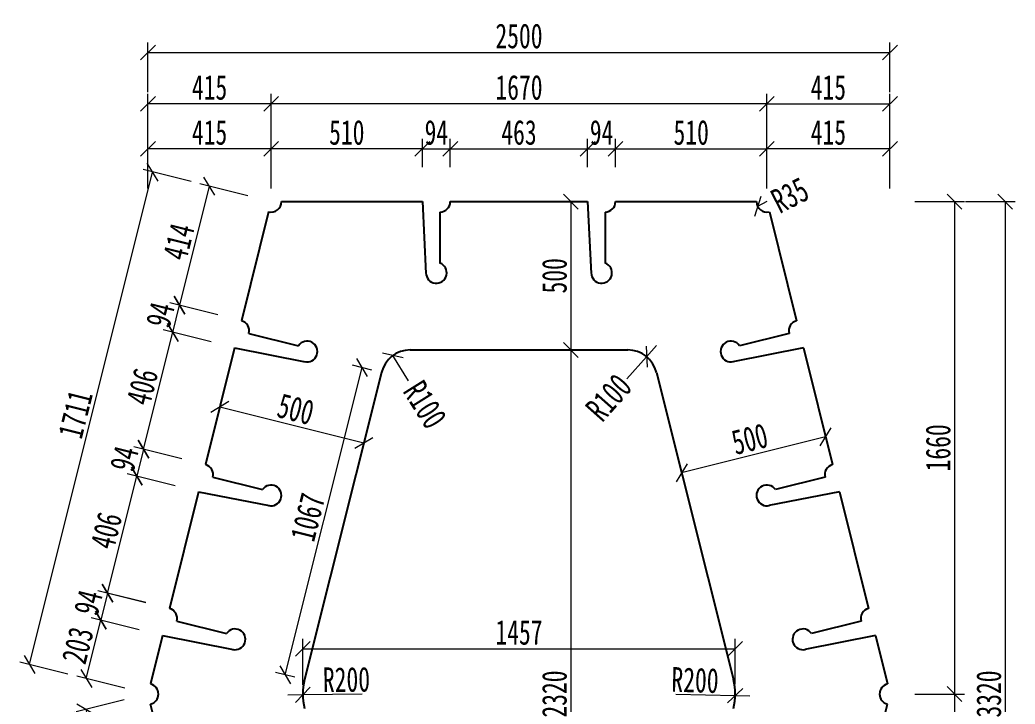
# Model space of a CAD drawing. Header units: millimetres. Extents: x -411717 to -116098, y 0 to 693159.
# Drawn here: x -160449 to -157096, y 312455 to 314761 of the extents above; entities that cross this region are included whole.
import ezdxf

# ---------------------------------------------------------------- set-up
doc = ezdxf.new("R2010")
doc.units = ezdxf.units.MM
doc.header["$LTSCALE"] = 2
doc.header["$PDMODE"] = 3
doc.header["$PDSIZE"] = -10
doc.layers.get('Defpoints').update_dxf_attribs({"color": 8, "lineweight": 9})
for name, color, linetype, lineweight in [('标注', 4, 'Continuous', 13), ('细实线', 4, 'Continuous', 15), ('钢板粗线', 1, 'Continuous', 25)]:
    doc.layers.add(name, color=color, linetype=linetype, lineweight=lineweight)
doc.styles.add('111', font='仿宋_GB2312.ttf', dxfattribs={"width": 0.7})
doc.dimstyles.new('200', dxfattribs={"dimscale": 0, "dimtxt": 2.5, "dimasz": 1.5, "dimexe": 1, "dimexo": 1, "dimgap": 0.4, "dimtad": 1, "dimdec": 0, "dimdsep": 46, "dimtxsty": '111', "dimblk": 'OBLIQUE', "dimcen": 0, "dimclrd": 256, "dimclre": 256, "dimclrt": 256, "dimadec": 1, "dimazin": 2, "dimtfac": 1, "dimtdec": 0, "dimtmove": 2, "dimatfit": 3, "dimfxl": 4, "dimfxlon": 1, "dimtolj": 1, "dimlwd": -1, "dimlwe": -1, "dimarcsym": 0})

# ---------------------------------------------------------------- blocks, each defined once
blk = doc.blocks.new('_Oblique')
at = {"color": 0, "linetype": 'ByBlock', "lineweight": -2}
blk.add_line((-0.5, -0.5), (0.5, 0.5), dxfattribs=at)
blk = doc.blocks.new('*D1422')
at = {"layer": 'Defpoints', "color": 0, "transparency": 16777216}
for p in [(-159775.7, 313456.3), (-159290.7, 313335.1), (-159290.7, 313335.1)]:
    blk.add_point(p, dxfattribs=at)
at = {"layer": '细实线', "transparency": 16777216}
for p, q in [((-159775.7, 313456.3), (-159767.6, 313488.7)), ((-159775.7, 313456.3), (-159290.7, 313335.1)), ((-159290.7, 313335.1), (-159282.6, 313367.4))]:
    blk.add_line(p, q, dxfattribs=at)
at = {"layer": '细实线', "transparency": 16777216, "xscale": 49.99999999999995, "yscale": 49.99999999999995, "zscale": 49.99999999999995}
for p, rotation in [((-159775.7, 313456.3), 165.9637565321026), ((-159290.7, 313335.1), 345.9637565321026)]:
    blk.add_blockref('_Oblique', p, dxfattribs=dict(at, rotation=rotation))
at = {"layer": '细实线', "transparency": 16777216, "insert": (-159519.9, 313449.1), "char_height": 83.33, "attachment_point": 5, "rotation": 345.9638, "style": '111'}
blk.add_mtext('\\A1;500', dxfattribs=at)
blk = doc.blocks.new('*D1423')
at = {"layer": 'Defpoints', "color": 0, "transparency": 16777216}
for p in [(-157734.4, 313355.7), (-158219.5, 313234.4), (-158219.5, 313234.4)]:
    blk.add_point(p, dxfattribs=at)
at = {"layer": '细实线', "transparency": 16777216}
for p, q in [((-157734.4, 313355.7), (-158219.5, 313234.4)), ((-157734.4, 313355.7), (-157726.3, 313323.4)), ((-158219.5, 313234.4), (-158211.4, 313202.1))]:
    blk.add_line(p, q, dxfattribs=at)
at = {"layer": '细实线', "transparency": 16777216, "xscale": 49.99999999999995, "yscale": 49.99999999999995, "zscale": 49.99999999999995}
for p, rotation in [((-157734.4, 313355.7), 14.03624346792489), ((-158219.5, 313234.4), 194.0362434679249)]:
    blk.add_blockref('_Oblique', p, dxfattribs=dict(at, rotation=rotation))
at = {"layer": '细实线', "transparency": 16777216, "insert": (-157990.3, 313348.4), "char_height": 83.33, "attachment_point": 5, "rotation": 14.0362, "style": '111'}
blk.add_mtext('\\A1;500', dxfattribs=at)
blk = doc.blocks.new('*D1426')
at = {"layer": 'Defpoints', "color": 0, "transparency": 16777216}
for p in [(-158709.9, 314148.4), (-158709.9, 313648.4), (-158592.9, 313648.4)]:
    blk.add_point(p, dxfattribs=at)
at = {"layer": '标注', "transparency": 16777216}
for p, q in [((-158676.5, 314148.4), (-158559.5, 314148.4)), ((-158592.9, 314148.4), (-158592.9, 313648.4)), ((-158676.5, 313648.4), (-158559.5, 313648.4))]:
    blk.add_line(p, q, dxfattribs=at)
at = {"layer": '标注', "transparency": 16777216, "xscale": 49.99999999999991, "yscale": 49.99999999999991, "zscale": 49.99999999999991}
for p, rotation in [((-158592.9, 314148.4), 90), ((-158592.9, 313648.4), 270)]:
    blk.add_blockref('_Oblique', p, dxfattribs=dict(at, rotation=rotation))
at = {"layer": '标注', "transparency": 16777216, "insert": (-158647.9, 313898.4), "char_height": 83.33, "attachment_point": 5, "rotation": 90, "style": '111'}
blk.add_mtext('\\A1;500', dxfattribs=at)
blk = doc.blocks.new('*D1428')
at = {"layer": 'Defpoints', "color": 0, "transparency": 16777216}
for p in [(-158337.5, 313625.7), (-158403.9, 313550.9)]:
    blk.add_point(p, dxfattribs=at)
at = {"layer": '标注', "transparency": 16777216}
for p, q in [((-158337.5, 313625.7), (-158304.3, 313663.1)), ((-158403.9, 313550.9), (-158337.5, 313625.7))]:
    blk.add_line(p, q, dxfattribs=at)
at = {"layer": '标注', "transparency": 16777216, "xscale": 49.99999999999991, "yscale": 49.99999999999991, "zscale": 49.99999999999991, "rotation": 228.4154416933343}
blk.add_blockref('_Oblique', (-158337.5, 313625.7), dxfattribs=at)
at = {"layer": '标注', "transparency": 16777216, "insert": (-158465.2, 313488), "char_height": 83.33, "attachment_point": 5, "rotation": 48.4154, "style": '111'}
blk.add_mtext('\\A1;R100', dxfattribs=at)
blk = doc.blocks.new('*D1429')
at = {"layer": 'Defpoints', "color": 0, "transparency": 16777216}
for p in [(-159192.6, 313629.7), (-159139.5, 313544.9)]:
    blk.add_point(p, dxfattribs=at)
at = {"layer": '标注', "transparency": 16777216}
blk.add_line((-159139.5, 313544.9), (-159192.6, 313629.7), dxfattribs=at)
at = {"layer": '标注', "transparency": 16777216, "xscale": 49.99999999999991, "yscale": 49.99999999999991, "zscale": 49.99999999999991, "rotation": 122.0703065709941}
blk.add_blockref('_Oblique', (-159192.6, 313629.7), dxfattribs=at)
at = {"layer": '标注', "transparency": 16777216, "insert": (-159084.4, 313464), "char_height": 83.33, "attachment_point": 5, "rotation": 302.0703, "style": '111'}
blk.add_mtext('\\A1;R100', dxfattribs=at)
blk = doc.blocks.new('*D1430')
at = {"layer": 'Defpoints', "color": 0, "transparency": 16777216}
for p in [(-159934.2, 313707.9), (-159725.9, 313655.8), (-159824.3, 313261.9)]:
    blk.add_point(p, dxfattribs=at)
at = {"layer": '标注', "transparency": 16777216}
for p, q in [((-160032.7, 313314), (-159934.2, 313707.9)), ((-159804.9, 313675.5), (-159966.6, 313716)), ((-159903.3, 313281.7), (-160065, 313322.1))]:
    blk.add_line(p, q, dxfattribs=at)
at = {"layer": '标注', "transparency": 16777216, "xscale": 49.99999999999987, "yscale": 49.99999999999987, "zscale": 49.99999999999987}
for p, rotation in [((-159934.2, 313707.9), 75.9637565316392), ((-160032.7, 313314), 255.9637565316392)]:
    blk.add_blockref('_Oblique', p, dxfattribs=dict(at, rotation=rotation))
at = {"layer": '标注', "transparency": 16777216, "insert": (-160036.8, 313524.3), "char_height": 83.33, "attachment_point": 5, "rotation": 75.9638, "style": '111'}
blk.add_mtext('\\A1;406', dxfattribs=at)
blk = doc.blocks.new('*D1431')
at = {"layer": 'Defpoints', "color": 0, "transparency": 16777216}
for p in [(-160017.6, 312488.7), (-159968.4, 312291.8), (-160178, 312239.4)]:
    blk.add_point(p, dxfattribs=at)
at = {"layer": '标注', "transparency": 16777216}
for p, q in [((-160097.9, 312468.6), (-160259.6, 312428.2)), ((-160227.3, 312436.3), (-160178, 312239.4)), ((-160048.7, 312271.7), (-160210.4, 312231.3))]:
    blk.add_line(p, q, dxfattribs=at)
at = {"layer": '标注', "transparency": 16777216, "xscale": 49.99999999999987, "yscale": 49.99999999999987, "zscale": 49.99999999999987}
for p, rotation in [((-160227.3, 312436.3), 104.0362434679224), ((-160178, 312239.4), 284.0362434679225)]:
    blk.add_blockref('_Oblique', p, dxfattribs=dict(at, rotation=rotation))
at = {"layer": '标注', "transparency": 16777216, "insert": (-160149.3, 312351.2), "char_height": 83.33, "attachment_point": 5, "rotation": 284.0362, "style": '111'}
blk.add_mtext('\\A1;203', dxfattribs=at)
blk = doc.blocks.new('*D1434')
at = {"layer": 'Defpoints', "color": 0, "transparency": 16777216}
for p in [(-158239.2, 312488.7), (-158039.3, 312483.5)]:
    blk.add_point(p, dxfattribs=at)
at = {"layer": '标注', "transparency": 16777216}
for p, q in [((-158239.2, 312488.7), (-158039.3, 312483.5)), ((-158039.3, 312483.5), (-157989.3, 312482.2))]:
    blk.add_line(p, q, dxfattribs=at)
at = {"layer": '标注', "transparency": 16777216, "xscale": 50.00000000000007, "yscale": 50.00000000000007, "zscale": 50.00000000000007, "rotation": 178.5025668565364}
blk.add_blockref('_Oblique', (-158039.3, 312483.5), dxfattribs=at)
at = {"layer": '标注', "transparency": 16777216, "insert": (-158174.4, 312535.3), "char_height": 83.33, "attachment_point": 5, "rotation": 358.5026, "style": '111'}
blk.add_mtext('\\A1;R200', dxfattribs=at)
blk = doc.blocks.new('*D1435')
at = {"layer": 'Defpoints', "color": 0, "transparency": 16777216}
for p in [(-159496.1, 312486), (-159296.1, 312488.7)]:
    blk.add_point(p, dxfattribs=at)
at = {"layer": '标注', "transparency": 16777216}
for p, q in [((-159496.1, 312486), (-159546.1, 312485.3)), ((-159296.1, 312488.7), (-159496.1, 312486))]:
    blk.add_line(p, q, dxfattribs=at)
at = {"layer": '标注', "transparency": 16777216, "xscale": 50.00000000000007, "yscale": 50.00000000000007, "zscale": 50.00000000000007, "rotation": 0.7851341266823431}
blk.add_blockref('_Oblique', (-159496.1, 312486), dxfattribs=at)
at = {"layer": '标注', "transparency": 16777216, "insert": (-159348.9, 312537.1), "char_height": 83.33, "attachment_point": 5, "rotation": 0.7851, "style": '111'}
blk.add_mtext('\\A1;R200', dxfattribs=at)
blk = doc.blocks.new('*D1436')
at = {"layer": 'Defpoints', "color": 0, "transparency": 16777216}
for p in [(-158999, 314326.3), (-159093, 314231.8), (-158999, 314231.8)]:
    blk.add_point(p, dxfattribs=at)
at = {"layer": '标注', "transparency": 16777216}
for p, q in [((-159093, 314265.1), (-159093, 314359.7)), ((-158999, 314265.1), (-158999, 314359.7)), ((-159093, 314326.3), (-158999, 314326.3))]:
    blk.add_line(p, q, dxfattribs=at)
at = {"layer": '标注', "transparency": 16777216, "xscale": 50.00000221247003, "yscale": 50.00000221247003, "zscale": 50.00000221247003, "rotation": 180}
blk.add_blockref('_Oblique', (-159093, 314326.3), dxfattribs=at)
at = {"layer": '标注', "transparency": 16777216, "xscale": 50.00000221247003, "yscale": 50.00000221247003, "zscale": 50.00000221247003}
blk.add_blockref('_Oblique', (-158999, 314326.3), dxfattribs=at)
at = {"layer": '标注', "transparency": 16777216, "insert": (-159046, 314381.3), "char_height": 83.33, "attachment_point": 5, "style": '111'}
blk.add_mtext('\\A1;94', dxfattribs=at)
blk = doc.blocks.new('*D1437')
at = {"layer": 'Defpoints', "color": 0, "transparency": 16777216}
for p in [(-159602.7, 314326.3), (-159602.7, 314231.8), (-159093, 314231.8)]:
    blk.add_point(p, dxfattribs=at)
at = {"layer": '标注', "transparency": 16777216}
for p, q in [((-159602.7, 314265.1), (-159602.7, 314359.7)), ((-159093, 314265.1), (-159093, 314359.7)), ((-159093, 314326.3), (-159602.7, 314326.3))]:
    blk.add_line(p, q, dxfattribs=at)
at = {"layer": '标注', "transparency": 16777216, "xscale": 50.00000221247003, "yscale": 50.00000221247003, "zscale": 50.00000221247003, "rotation": 180}
blk.add_blockref('_Oblique', (-159602.7, 314326.3), dxfattribs=at)
at = {"layer": '标注', "transparency": 16777216, "xscale": 50.00000221247003, "yscale": 50.00000221247003, "zscale": 50.00000221247003}
blk.add_blockref('_Oblique', (-159093, 314326.3), dxfattribs=at)
at = {"layer": '标注', "transparency": 16777216, "insert": (-159347.8, 314381.3), "char_height": 83.33, "attachment_point": 5, "style": '111'}
blk.add_mtext('\\A1;510', dxfattribs=at)
blk = doc.blocks.new('*D1438')
at = {"layer": 'Defpoints', "color": 0, "transparency": 16777216}
for p in [(-159602.7, 314148.4), (-159911.3, 313799), (-159703.1, 313747)]:
    blk.add_point(p, dxfattribs=at)
at = {"layer": '标注', "transparency": 16777216}
for p, q in [((-159811, 314200.5), (-159911.3, 313799)), ((-159681.6, 314168.2), (-159843.3, 314208.6)), ((-159782, 313766.7), (-159943.7, 313807.1))]:
    blk.add_line(p, q, dxfattribs=at)
at = {"layer": '标注', "transparency": 16777216, "xscale": 50.00000221247003, "yscale": 50.00000221247003, "zscale": 50.00000221247003}
for p, rotation in [((-159811, 314200.5), 75.9637565320696), ((-159911.3, 313799), 255.9637565320696)]:
    blk.add_blockref('_Oblique', p, dxfattribs=dict(at, rotation=rotation))
at = {"layer": '标注', "transparency": 16777216, "insert": (-159914.5, 314013.1), "char_height": 83.33, "attachment_point": 5, "rotation": 75.9638, "style": '111'}
blk.add_mtext('\\A1;414', dxfattribs=at)
blk = doc.blocks.new('*D1439')
at = {"layer": 'Defpoints', "color": 0, "transparency": 16777216}
for p in [(-160055.5, 313222.9), (-159847.1, 313170.8), (-159945.6, 312777)]:
    blk.add_point(p, dxfattribs=at)
at = {"layer": '标注', "transparency": 16777216}
for p, q in [((-160153.9, 312829.1), (-160055.5, 313222.9)), ((-159926.1, 313190.6), (-160087.8, 313231)), ((-160024.6, 312796.7), (-160186.3, 312837.1))]:
    blk.add_line(p, q, dxfattribs=at)
at = {"layer": '标注', "transparency": 16777216, "xscale": 49.99999999999987, "yscale": 49.99999999999987, "zscale": 49.99999999999987}
for p, rotation in [((-160055.5, 313222.9), 75.9637565316392), ((-160153.9, 312829.1), 255.9637565316392)]:
    blk.add_blockref('_Oblique', p, dxfattribs=dict(at, rotation=rotation))
at = {"layer": '标注', "transparency": 16777216, "insert": (-160158.1, 313039.3), "char_height": 83.33, "attachment_point": 5, "rotation": 75.9638, "style": '111'}
blk.add_mtext('\\A1;406', dxfattribs=at)
blk = doc.blocks.new('*D1440')
at = {"layer": 'Defpoints', "color": 0, "transparency": 16777216}
for p in [(-159824.3, 313261.9), (-160055.4, 313222.9), (-159847.1, 313170.8)]:
    blk.add_point(p, dxfattribs=at)
at = {"layer": '标注', "transparency": 16777216}
for p, q in [((-159903.2, 313281.6), (-160064.9, 313322.1)), ((-160032.6, 313314), (-160055.4, 313222.9)), ((-159926, 313190.6), (-160087.7, 313231))]:
    blk.add_line(p, q, dxfattribs=at)
at = {"layer": '标注', "transparency": 16777216, "xscale": 50.00000221247003, "yscale": 50.00000221247003, "zscale": 50.00000221247003}
for p, rotation in [((-160032.6, 313314), 75.9637565339779), ((-160055.4, 313222.9), 255.9637565339779)]:
    blk.add_blockref('_Oblique', p, dxfattribs=dict(at, rotation=rotation))
at = {"layer": '标注', "transparency": 16777216, "insert": (-160097.3, 313281.8), "char_height": 83.33, "attachment_point": 5, "rotation": 75.9638, "style": '111'}
blk.add_mtext('\\A1;94', dxfattribs=at)
blk = doc.blocks.new('*D1441')
at = {"layer": 'Defpoints', "color": 0, "transparency": 16777216}
for p in [(-159945.6, 312776.8), (-160176.6, 312737.8), (-159968.4, 312685.8)]:
    blk.add_point(p, dxfattribs=at)
at = {"layer": '标注', "transparency": 16777216}
for p, q in [((-160024.5, 312796.6), (-160186.2, 312837)), ((-160153.9, 312828.9), (-160176.6, 312737.8)), ((-160047.3, 312705.5), (-160209, 312745.9))]:
    blk.add_line(p, q, dxfattribs=at)
at = {"layer": '标注', "transparency": 16777216, "xscale": 50.00000221247003, "yscale": 50.00000221247003, "zscale": 50.00000221247003}
for p, rotation in [((-160153.9, 312828.9), 75.9637565339779), ((-160176.6, 312737.8), 255.9637565339779)]:
    blk.add_blockref('_Oblique', p, dxfattribs=dict(at, rotation=rotation))
at = {"layer": '标注', "transparency": 16777216, "insert": (-160218.6, 312796.7), "char_height": 83.33, "attachment_point": 5, "rotation": 75.9638, "style": '111'}
blk.add_mtext('\\A1;94', dxfattribs=at)
blk = doc.blocks.new('*D1442')
at = {"layer": 'Defpoints', "color": 0, "transparency": 16777216}
for p in [(-160176.3, 312737.6), (-159968.4, 312685.6), (-160017.6, 312488.7)]:
    blk.add_point(p, dxfattribs=at)
at = {"layer": '标注', "transparency": 16777216}
for p, q in [((-160225.5, 312540.7), (-160176.3, 312737.6)), ((-160047, 312705.3), (-160208.6, 312745.7)), ((-160096.2, 312508.3), (-160257.9, 312548.8))]:
    blk.add_line(p, q, dxfattribs=at)
at = {"layer": '标注', "transparency": 16777216, "xscale": 50.00000221247003, "yscale": 50.00000221247003, "zscale": 50.00000221247003}
for p, rotation in [((-160176.3, 312737.6), 75.96375653208149), ((-160225.5, 312540.7), 255.9637565320815)]:
    blk.add_blockref('_Oblique', p, dxfattribs=dict(at, rotation=rotation))
at = {"layer": '标注', "transparency": 16777216, "insert": (-160254.3, 312652.5), "char_height": 83.33, "attachment_point": 5, "rotation": 75.9638, "style": '111'}
blk.add_mtext('\\A1;203', dxfattribs=at)
blk = doc.blocks.new('*D1453')
at = {"layer": 'Defpoints', "color": 0, "transparency": 16777216}
for p in [(-160017.6, 312488.7), (-159602.7, 310828.9), (-159980.9, 310734.4)]:
    blk.add_point(p, dxfattribs=at)
at = {"layer": '标注', "transparency": 16777216}
for p, q in [((-160266.5, 312426.5), (-160428.2, 312386.1)), ((-160395.8, 312394.2), (-159980.9, 310734.4)), ((-159851.5, 310766.7), (-160013.2, 310726.3))]:
    blk.add_line(p, q, dxfattribs=at)
at = {"layer": '标注', "transparency": 16777216, "xscale": 50.00000221247003, "yscale": 50.00000221247003, "zscale": 50.00000221247003}
for p, rotation in [((-160395.8, 312394.2), 104.0362434679747), ((-159980.9, 310734.4), 284.0362434679747)]:
    blk.add_blockref('_Oblique', p, dxfattribs=dict(at, rotation=rotation))
at = {"layer": '标注', "transparency": 16777216, "insert": (-160135, 311577.6), "char_height": 83.33, "attachment_point": 5, "rotation": 284.0362, "style": '111'}
blk.add_mtext('\\A1;1711', dxfattribs=at)
blk = doc.blocks.new('*D1454')
at = {"layer": 'Defpoints', "color": 0, "transparency": 16777216}
for p in [(-160001.9, 314248.3), (-159602.7, 314148.4), (-160017.6, 312488.7)]:
    blk.add_point(p, dxfattribs=at)
at = {"layer": '标注', "transparency": 16777216}
for p, q in [((-159872.6, 314215.9), (-160034.2, 314256.3)), ((-160416.8, 312588.5), (-160001.9, 314248.3)), ((-160287.5, 312556.2), (-160449.2, 312596.6))]:
    blk.add_line(p, q, dxfattribs=at)
at = {"layer": '标注', "transparency": 16777216, "xscale": 50.00000221247003, "yscale": 50.00000221247003, "zscale": 50.00000221247003}
for p, rotation in [((-160001.9, 314248.3), 75.96375653201821), ((-160416.8, 312588.5), 255.9637565320182)]:
    blk.add_blockref('_Oblique', p, dxfattribs=dict(at, rotation=rotation))
at = {"layer": '标注', "transparency": 16777216, "insert": (-160262.7, 313431.7), "char_height": 83.33, "attachment_point": 5, "rotation": 75.9638, "style": '111'}
blk.add_mtext('\\A1;1711', dxfattribs=at)
blk = doc.blocks.new('*D1455')
at = {"layer": 'Defpoints', "color": 0, "transparency": 16777216}
for p in [(-158442.3, 314326.3), (-158536.3, 314231.8), (-158442.3, 314231.8)]:
    blk.add_point(p, dxfattribs=at)
at = {"layer": '标注', "transparency": 16777216}
for p, q in [((-158536.3, 314265.1), (-158536.3, 314359.7)), ((-158442.3, 314265.1), (-158442.3, 314359.7)), ((-158536.3, 314326.3), (-158442.3, 314326.3))]:
    blk.add_line(p, q, dxfattribs=at)
at = {"layer": '标注', "transparency": 16777216, "xscale": 50.00000221247003, "yscale": 50.00000221247003, "zscale": 50.00000221247003, "rotation": 180}
blk.add_blockref('_Oblique', (-158536.3, 314326.3), dxfattribs=at)
at = {"layer": '标注', "transparency": 16777216, "xscale": 50.00000221247003, "yscale": 50.00000221247003, "zscale": 50.00000221247003}
blk.add_blockref('_Oblique', (-158442.3, 314326.3), dxfattribs=at)
at = {"layer": '标注', "transparency": 16777216, "insert": (-158489.3, 314381.3), "char_height": 83.33, "attachment_point": 5, "style": '111'}
blk.add_mtext('\\A1;94', dxfattribs=at)
blk = doc.blocks.new('*D1456')
at = {"layer": 'Defpoints', "color": 0, "transparency": 16777216}
for p in [(-157932.6, 314326.3), (-158442.3, 314231.8), (-157932.6, 314231.8)]:
    blk.add_point(p, dxfattribs=at)
at = {"layer": '标注', "transparency": 16777216}
for p, q in [((-158442.3, 314265.1), (-158442.3, 314359.7)), ((-157932.6, 314265.1), (-157932.6, 314359.7)), ((-158442.3, 314326.3), (-157932.6, 314326.3))]:
    blk.add_line(p, q, dxfattribs=at)
at = {"layer": '标注', "transparency": 16777216, "xscale": 50.00000221247003, "yscale": 50.00000221247003, "zscale": 50.00000221247003, "rotation": 180}
blk.add_blockref('_Oblique', (-158442.3, 314326.3), dxfattribs=at)
at = {"layer": '标注', "transparency": 16777216, "xscale": 50.00000221247003, "yscale": 50.00000221247003, "zscale": 50.00000221247003}
blk.add_blockref('_Oblique', (-157932.6, 314326.3), dxfattribs=at)
at = {"layer": '标注', "transparency": 16777216, "insert": (-158187.4, 314381.3), "char_height": 83.33, "attachment_point": 5, "style": '111'}
blk.add_mtext('\\A1;510', dxfattribs=at)
blk = doc.blocks.new('*D1457')
at = {"layer": 'Defpoints', "color": 0, "transparency": 16777216}
for p in [(-159602.7, 314478.1), (-159602.7, 314231.8), (-157932.6, 314231.8)]:
    blk.add_point(p, dxfattribs=at)
at = {"layer": '标注', "transparency": 16777216}
for p, q in [((-159602.7, 314344.8), (-159602.7, 314511.4)), ((-157932.6, 314344.8), (-157932.6, 314511.4)), ((-157932.6, 314478.1), (-159602.7, 314478.1))]:
    blk.add_line(p, q, dxfattribs=at)
at = {"layer": '标注', "transparency": 16777216, "xscale": 50.00000221247003, "yscale": 50.00000221247003, "zscale": 50.00000221247003, "rotation": 180}
blk.add_blockref('_Oblique', (-159602.7, 314478.1), dxfattribs=at)
at = {"layer": '标注', "transparency": 16777216, "xscale": 50.00000221247003, "yscale": 50.00000221247003, "zscale": 50.00000221247003}
blk.add_blockref('_Oblique', (-157932.6, 314478.1), dxfattribs=at)
at = {"layer": '标注', "transparency": 16777216, "insert": (-158767.6, 314533.1), "char_height": 83.33, "attachment_point": 5, "style": '111'}
blk.add_mtext('\\A1;1670', dxfattribs=at)
blk = doc.blocks.new('*D1459')
at = {"layer": 'Defpoints', "color": 0, "transparency": 16777216}
for p in [(-159296.3, 313589), (-159231.3, 313572.7), (-159490.1, 312537.2)]:
    blk.add_point(p, dxfattribs=at)
at = {"layer": '标注', "transparency": 16777216}
for p, q in [((-159555.2, 312553.5), (-159296.3, 313589)), ((-159263.6, 313580.8), (-159328.7, 313597.1)), ((-159522.5, 312545.3), (-159587.5, 312561.6))]:
    blk.add_line(p, q, dxfattribs=at)
at = {"layer": '标注', "transparency": 16777216, "xscale": 50.00000221247003, "yscale": 50.00000221247003, "zscale": 50.00000221247003}
for p, rotation in [((-159296.3, 313589), 75.96375653207276), ((-159555.2, 312553.5), 255.9637565320728)]:
    blk.add_blockref('_Oblique', p, dxfattribs=dict(at, rotation=rotation))
at = {"layer": '标注', "transparency": 16777216, "insert": (-159479.1, 313084.6), "char_height": 83.33, "attachment_point": 5, "rotation": 75.9638, "style": '111'}
blk.add_mtext('\\A1;1067', dxfattribs=at)
blk = doc.blocks.new('*D1461')
at = {"layer": 'Defpoints', "color": 0, "transparency": 16777216}
for p in [(-160017.6, 314478.1), (-159602.7, 314231.8), (-160017.6, 312572)]:
    blk.add_point(p, dxfattribs=at)
at = {"layer": '标注', "transparency": 16777216}
for p, q in [((-160017.6, 314344.8), (-160017.6, 314511.4)), ((-159602.7, 314344.8), (-159602.7, 314511.4)), ((-159602.7, 314478.1), (-160017.6, 314478.1))]:
    blk.add_line(p, q, dxfattribs=at)
at = {"layer": '标注', "transparency": 16777216, "xscale": 50.00000221247003, "yscale": 50.00000221247003, "zscale": 50.00000221247003, "rotation": 180}
blk.add_blockref('_Oblique', (-160017.6, 314478.1), dxfattribs=at)
at = {"layer": '标注', "transparency": 16777216, "xscale": 50.00000221247003, "yscale": 50.00000221247003, "zscale": 50.00000221247003}
blk.add_blockref('_Oblique', (-159602.7, 314478.1), dxfattribs=at)
at = {"layer": '标注', "transparency": 16777216, "insert": (-159810.2, 314533.1), "char_height": 83.33, "attachment_point": 5, "style": '111'}
blk.add_mtext('\\A1;415', dxfattribs=at)
blk = doc.blocks.new('*D1462')
at = {"layer": 'Defpoints', "color": 0, "transparency": 16777216}
for p in [(-157517.6, 314478.1), (-157932.6, 314231.8), (-157517.6, 312572)]:
    blk.add_point(p, dxfattribs=at)
at = {"layer": '标注', "transparency": 16777216}
for p, q in [((-157932.6, 314344.8), (-157932.6, 314511.4)), ((-157517.6, 314344.8), (-157517.6, 314511.4)), ((-157932.6, 314478.1), (-157517.6, 314478.1))]:
    blk.add_line(p, q, dxfattribs=at)
at = {"layer": '标注', "transparency": 16777216, "xscale": 50.00000221247003, "yscale": 50.00000221247003, "zscale": 50.00000221247003, "rotation": 180}
blk.add_blockref('_Oblique', (-157932.6, 314478.1), dxfattribs=at)
at = {"layer": '标注', "transparency": 16777216, "xscale": 50.00000221247003, "yscale": 50.00000221247003, "zscale": 50.00000221247003}
blk.add_blockref('_Oblique', (-157517.6, 314478.1), dxfattribs=at)
at = {"layer": '标注', "transparency": 16777216, "insert": (-157725.1, 314533.1), "char_height": 83.33, "attachment_point": 5, "style": '111'}
blk.add_mtext('\\A1;415', dxfattribs=at)
blk = doc.blocks.new('*D1463')
at = {"layer": 'Defpoints', "color": 0, "transparency": 16777216}
for p in [(-157517.6, 314651.4), (-160017.6, 312572), (-157517.6, 312572)]:
    blk.add_point(p, dxfattribs=at)
at = {"layer": '标注', "transparency": 16777216}
for p, q in [((-160017.6, 314518), (-160017.6, 314684.7)), ((-157517.6, 314518), (-157517.6, 314684.7)), ((-160017.6, 314651.4), (-157517.6, 314651.4))]:
    blk.add_line(p, q, dxfattribs=at)
at = {"layer": '标注', "transparency": 16777216, "xscale": 50.00000221247003, "yscale": 50.00000221247003, "zscale": 50.00000221247003, "rotation": 180}
blk.add_blockref('_Oblique', (-160017.6, 314651.4), dxfattribs=at)
at = {"layer": '标注', "transparency": 16777216, "xscale": 50.00000221247003, "yscale": 50.00000221247003, "zscale": 50.00000221247003}
blk.add_blockref('_Oblique', (-157517.6, 314651.4), dxfattribs=at)
at = {"layer": '标注', "transparency": 16777216, "insert": (-158767.6, 314706.4), "char_height": 83.33, "attachment_point": 5, "style": '111'}
blk.add_mtext('\\A1;2500', dxfattribs=at)
blk = doc.blocks.new('*D1464')
at = {"layer": 'Defpoints', "color": 0, "transparency": 16777216}
for p in [(-158676.5, 313648.4), (-158735.3, 311328.9), (-158592.9, 311328.9)]:
    blk.add_point(p, dxfattribs=at)
at = {"layer": '标注', "transparency": 16777216}
for p, q in [((-158643.2, 313648.4), (-158559.5, 313648.4)), ((-158592.9, 313648.4), (-158592.9, 311328.9)), ((-158702, 311328.9), (-158559.5, 311328.9))]:
    blk.add_line(p, q, dxfattribs=at)
at = {"layer": '标注', "transparency": 16777216, "xscale": 50.00000221247003, "yscale": 50.00000221247003, "zscale": 50.00000221247003}
for p, rotation in [((-158592.9, 313648.4), 90), ((-158592.9, 311328.9), 270)]:
    blk.add_blockref('_Oblique', p, dxfattribs=dict(at, rotation=rotation))
at = {"layer": '标注', "transparency": 16777216, "insert": (-158647.9, 312488.7), "char_height": 83.33, "attachment_point": 5, "rotation": 90, "style": '111'}
blk.add_mtext('\\A1;2320', dxfattribs=at)
blk = doc.blocks.new('*D1465')
at = {"layer": 'Defpoints', "color": 0, "transparency": 16777216}
for p in [(-159911.3, 313799), (-159703.1, 313747), (-159725.9, 313655.8)]:
    blk.add_point(p, dxfattribs=at)
at = {"layer": '标注', "transparency": 16777216}
for p, q in [((-159782, 313766.7), (-159943.7, 313807.1)), ((-159934.1, 313707.8), (-159911.3, 313799)), ((-159804.8, 313675.5), (-159966.5, 313715.9))]:
    blk.add_line(p, q, dxfattribs=at)
at = {"layer": '标注', "transparency": 16777216, "xscale": 50.00000221247003, "yscale": 50.00000221247003, "zscale": 50.00000221247003}
for p, rotation in [((-159911.3, 313799), 75.9637565292855), ((-159934.1, 313707.8), 255.9637565292855)]:
    blk.add_blockref('_Oblique', p, dxfattribs=dict(at, rotation=rotation))
at = {"layer": '标注', "transparency": 16777216, "insert": (-159976.1, 313766.8), "char_height": 83.33, "attachment_point": 5, "rotation": 75.9638, "style": '111'}
blk.add_mtext('\\A1;94', dxfattribs=at)
blk = doc.blocks.new('*D1466')
at = {"layer": 'Defpoints', "color": 0, "transparency": 16777216}
for p in [(-158039.2, 312641), (-159496.1, 312486), (-158039.2, 312489.1)]:
    blk.add_point(p, dxfattribs=at)
at = {"layer": '标注', "transparency": 16777216}
for p, q in [((-159496.1, 312519.3), (-159496.1, 312674.3)), ((-158039.2, 312522.5), (-158039.2, 312674.3)), ((-159496.1, 312641), (-158039.2, 312641))]:
    blk.add_line(p, q, dxfattribs=at)
at = {"layer": '标注', "transparency": 16777216, "xscale": 50.00000221247003, "yscale": 50.00000221247003, "zscale": 50.00000221247003, "rotation": 180}
blk.add_blockref('_Oblique', (-159496.1, 312641), dxfattribs=at)
at = {"layer": '标注', "transparency": 16777216, "xscale": 50.00000221247003, "yscale": 50.00000221247003, "zscale": 50.00000221247003}
blk.add_blockref('_Oblique', (-158039.2, 312641), dxfattribs=at)
at = {"layer": '标注', "transparency": 16777216, "insert": (-158767.6, 312696), "char_height": 83.33, "attachment_point": 5, "style": '111'}
blk.add_mtext('\\A1;1457', dxfattribs=at)
blk = doc.blocks.new('*D1467')
at = {"layer": 'Defpoints', "color": 0, "transparency": 16777216}
for p in [(-157932.6, 314148.4), (-157751.6, 312488.7), (-157300.1, 312488.7)]:
    blk.add_point(p, dxfattribs=at)
at = {"layer": '标注', "transparency": 16777216}
for p, q in [((-157433.4, 314148.4), (-157266.8, 314148.4)), ((-157300.1, 314148.4), (-157300.1, 312488.7)), ((-157433.4, 312488.7), (-157266.8, 312488.7))]:
    blk.add_line(p, q, dxfattribs=at)
at = {"layer": '标注', "transparency": 16777216, "xscale": 50.00000221247003, "yscale": 50.00000221247003, "zscale": 50.00000221247003}
for p, rotation in [((-157300.1, 314148.4), 90), ((-157300.1, 312488.7), 270)]:
    blk.add_blockref('_Oblique', p, dxfattribs=dict(at, rotation=rotation))
at = {"layer": '标注', "transparency": 16777216, "insert": (-157355.1, 313318.6), "char_height": 83.33, "attachment_point": 5, "rotation": 90, "style": '111'}
blk.add_mtext('\\A1;1660', dxfattribs=at)
blk = doc.blocks.new('*D1468')
at = {"layer": 'Defpoints', "color": 0, "transparency": 16777216}
for p in [(-157932.6, 312488.7), (-157932.6, 310828.9), (-157300.1, 310828.9)]:
    blk.add_point(p, dxfattribs=at)
at = {"layer": '标注', "transparency": 16777216}
for p, q in [((-157433.4, 312488.7), (-157266.8, 312488.7)), ((-157300.1, 312488.7), (-157300.1, 310828.9)), ((-157433.4, 310828.9), (-157266.8, 310828.9))]:
    blk.add_line(p, q, dxfattribs=at)
at = {"layer": '标注', "transparency": 16777216, "xscale": 50.00000221247003, "yscale": 50.00000221247003, "zscale": 50.00000221247003}
for p, rotation in [((-157300.1, 312488.7), 90), ((-157300.1, 310828.9), 270)]:
    blk.add_blockref('_Oblique', p, dxfattribs=dict(at, rotation=rotation))
at = {"layer": '标注', "transparency": 16777216, "insert": (-157355.1, 311658.8), "char_height": 83.33, "attachment_point": 5, "rotation": 90, "style": '111'}
blk.add_mtext('\\A1;1660', dxfattribs=at)
blk = doc.blocks.new('*D1469')
at = {"layer": 'Defpoints', "color": 0, "transparency": 16777216}
for p in [(-158142.6, 314148.4), (-158142.6, 310828.9), (-157129.4, 310828.9)]:
    blk.add_point(p, dxfattribs=at)
at = {"layer": '标注', "transparency": 16777216}
for p, q in [((-157262.7, 314148.4), (-157096.1, 314148.4)), ((-157129.4, 314148.4), (-157129.4, 310828.9)), ((-157262.7, 310828.9), (-157096.1, 310828.9))]:
    blk.add_line(p, q, dxfattribs=at)
at = {"layer": '标注', "transparency": 16777216, "xscale": 50.00000221247003, "yscale": 50.00000221247003, "zscale": 50.00000221247003}
for p, rotation in [((-157129.4, 314148.4), 90), ((-157129.4, 310828.9), 270)]:
    blk.add_blockref('_Oblique', p, dxfattribs=dict(at, rotation=rotation))
at = {"layer": '标注', "transparency": 16777216, "insert": (-157184.4, 312488.7), "char_height": 83.33, "attachment_point": 5, "rotation": 90, "style": '111'}
blk.add_mtext('\\A1;3320', dxfattribs=at)
blk = doc.blocks.new('*D1618')
at = {"layer": 'Defpoints', "color": 0, "transparency": 16777216}
for p in [(-158536.3, 314326.3), (-158999, 314231.8), (-158536.3, 314231.8)]:
    blk.add_point(p, dxfattribs=at)
at = {"layer": '标注', "transparency": 16777216}
for p, q in [((-158999, 314265.1), (-158999, 314359.7)), ((-158536.3, 314265.1), (-158536.3, 314359.7)), ((-158999, 314326.3), (-158536.3, 314326.3))]:
    blk.add_line(p, q, dxfattribs=at)
at = {"layer": '标注', "transparency": 16777216, "xscale": 50.0000241305307, "yscale": 50.0000241305307, "zscale": 50.0000241305307, "rotation": 180}
blk.add_blockref('_Oblique', (-158999, 314326.3), dxfattribs=at)
at = {"layer": '标注', "transparency": 16777216, "xscale": 50.0000241305307, "yscale": 50.0000241305307, "zscale": 50.0000241305307}
blk.add_blockref('_Oblique', (-158536.3, 314326.3), dxfattribs=at)
at = {"layer": '标注', "transparency": 16777216, "insert": (-158767.6, 314381.3), "char_height": 83.33, "attachment_point": 5, "style": '111'}
blk.add_mtext('\\A1;463', dxfattribs=at)
blk = doc.blocks.new('*D1809')
at = {"layer": 'Defpoints', "color": 0, "transparency": 16777216}
for p in [(-160017.6, 314326.3), (-159602.7, 314080), (-160017.6, 312420.3)]:
    blk.add_point(p, dxfattribs=at)
at = {"layer": '标注', "transparency": 16777216}
for p, q in [((-160017.6, 314193), (-160017.6, 314359.7)), ((-159602.7, 314193), (-159602.7, 314359.7)), ((-159602.7, 314326.3), (-160017.6, 314326.3))]:
    blk.add_line(p, q, dxfattribs=at)
at = {"layer": '标注', "transparency": 16777216, "xscale": 50.00000221247003, "yscale": 50.00000221247003, "zscale": 50.00000221247003, "rotation": 180}
blk.add_blockref('_Oblique', (-160017.6, 314326.3), dxfattribs=at)
at = {"layer": '标注', "transparency": 16777216, "xscale": 50.00000221247003, "yscale": 50.00000221247003, "zscale": 50.00000221247003}
blk.add_blockref('_Oblique', (-159602.7, 314326.3), dxfattribs=at)
at = {"layer": '标注', "transparency": 16777216, "insert": (-159810.2, 314381.3), "char_height": 83.33, "attachment_point": 5, "style": '111'}
blk.add_mtext('\\A1;415', dxfattribs=at)
blk = doc.blocks.new('*D1810')
at = {"layer": 'Defpoints', "color": 0, "transparency": 16777216}
for p in [(-157932.6, 314326.3), (-157517.6, 314080), (-157932.6, 312420.3)]:
    blk.add_point(p, dxfattribs=at)
at = {"layer": '标注', "transparency": 16777216}
for p, q in [((-157932.6, 314193), (-157932.6, 314359.7)), ((-157517.6, 314193), (-157517.6, 314359.7)), ((-157517.6, 314326.3), (-157932.6, 314326.3))]:
    blk.add_line(p, q, dxfattribs=at)
at = {"layer": '标注', "transparency": 16777216, "xscale": 50.00000221247003, "yscale": 50.00000221247003, "zscale": 50.00000221247003, "rotation": 180}
blk.add_blockref('_Oblique', (-157932.6, 314326.3), dxfattribs=at)
at = {"layer": '标注', "transparency": 16777216, "xscale": 50.00000221247003, "yscale": 50.00000221247003, "zscale": 50.00000221247003}
blk.add_blockref('_Oblique', (-157517.6, 314326.3), dxfattribs=at)
at = {"layer": '标注', "transparency": 16777216, "insert": (-157725.1, 314381.3), "char_height": 83.33, "attachment_point": 5, "style": '111'}
blk.add_mtext('\\A1;415', dxfattribs=at)
blk = doc.blocks.new('*D1825')
at = {"layer": 'Defpoints', "color": 0, "transparency": 16777216}
for p in [(-157963.7, 314132.5), (-157932.6, 314148.4)]:
    blk.add_point(p, dxfattribs=at)
at = {"layer": '标注', "transparency": 16777216}
blk.add_line((-157932.6, 314148.4), (-157963.7, 314132.5), dxfattribs=at)
at = {"layer": '标注', "transparency": 16777216, "xscale": 50.0000241305307, "yscale": 50.0000241305307, "zscale": 50.0000241305307, "rotation": 207.0586791486076}
blk.add_blockref('_Oblique', (-157963.7, 314132.5), dxfattribs=at)
at = {"layer": '标注', "transparency": 16777216, "insert": (-157854.7, 314170.1), "char_height": 83.33, "attachment_point": 5, "rotation": 27.0587, "style": '111'}
blk.add_mtext('\\A1;R35', dxfattribs=at)

msp = doc.modelspace()

# ---------------------------------------------------------------- linework, layer by layer
at = {"layer": '钢板粗线'}
for p, q in [((-159567.7, 314148.4), (-159093, 314148.4)), ((-159093, 314148.4), (-159081, 313906.7)), ((-158999, 314148.4), (-158536.3, 314148.4)), ((-158536.3, 314148.4), (-158524.2, 313906.7)), ((-158442.3, 314148.4), (-157967.6, 314148.4)), ((-159611.2, 314114.5), (-159703.1, 313747)), ((-159034, 314113.4), (-159034, 313941.3)), ((-158477.3, 314113.4), (-158477.3, 313941.3)), ((-157924.1, 314114.5), (-157832.2, 313747)), ((-159677.6, 313704.5), (-159510.6, 313662.8)), ((-157857.7, 313704.5), (-158024.7, 313662.8)), ((-159725.9, 313655.8), (-159824.3, 313261.9)), ((-159725.9, 313655.8), (-159488.4, 313608.8)), ((-157809.4, 313655.8), (-158046.9, 313608.8)), ((-157809.4, 313655.8), (-157710.9, 313261.9)), ((-159134.2, 313648.4), (-158401, 313648.4)), ((-159231.3, 313572.7), (-159490.1, 312537.2)), ((-158304, 313572.7), (-158045.2, 312537.2)), ((-159798.9, 313219.5), (-159631.9, 313177.7)), ((-157736.4, 313219.5), (-157903.4, 313177.7)), ((-159847.1, 313170.7), (-159945.6, 312776.8)), ((-159847.1, 313170.7), (-159609.7, 313123.8)), ((-157688.1, 313170.7), (-157925.6, 313123.8)), ((-157688.1, 313170.7), (-157589.7, 312776.8)), ((-159920.1, 312734.4), (-159753.2, 312692.6)), ((-157615.1, 312734.4), (-157782.1, 312692.6)), ((-159968.4, 312685.6), (-160009.2, 312522.7)), ((-159968.4, 312685.6), (-159731, 312638.7)), ((-157566.9, 312685.6), (-157804.3, 312638.7)), ((-157566.9, 312685.6), (-157526.1, 312522.7)), ((-159968.4, 312291.8), (-160009.2, 312454.7)), ((-157566.9, 312291.8), (-157526.1, 312454.7))]:
    msp.add_line(p, q, dxfattribs=at)
for centre, radius, start, end in [((-159602.7, 314148.4), 35, 255.9638, 0), ((-159034, 314148.4), 35, 270, 0), ((-158477.3, 314148.4), 35, 270, 0), ((-157932.6, 314148.4), 35, 180, 284.0362), ((-159046, 313908.4), 35, 180, 69.949), ((-158489.3, 313908.4), 35, 180, 69.949), ((-159711.6, 313713), 35, 345.9638, 75.9638), ((-157823.7, 313713), 35, 104.0362, 194.0362), ((-159481.6, 313643.2), 35, 255.9638, 145.9127), ((-158053.6, 313643.2), 35, 34.0873, 284.0362), ((-159134.2, 313548.4), 100, 90, 165.9638), ((-158401, 313548.4), 100, 14.0362, 90), ((-159832.8, 313227.9), 35, 345.9638, 75.9638), ((-157702.5, 313227.9), 35, 104.0362, 194.0362), ((-159602.9, 313158.1), 35, 255.9638, 145.9127), ((-157932.4, 313158.1), 35, 34.0873, 284.0362), ((-159954.1, 312742.9), 35, 345.9638, 75.9638), ((-157581.2, 312742.9), 35, 104.0362, 194.0362), ((-159724.2, 312673), 35, 255.9638, 145.9127), ((-157811.1, 312673), 35, 34.0873, 284.0362), ((-160017.6, 312488.7), 35, 284.0362, 75.9638), ((-159296.1, 312488.7), 200, 165.9638, 194.0362), ((-158239.2, 312488.7), 200, 345.9638, 14.0362), ((-157517.6, 312488.7), 35, 104.0362, 255.9638)]:
    msp.add_arc(centre, radius, start, end, dxfattribs=at)

# ---------------------------------------------------------------- dimensions: what is measured, and where the dimension line sits
at = {"layer": '标注'}
for base, p1, p2, override, picture, middle in [((-157517.6, 314651.4), (-160017.6, 312572), (-157517.6, 312572), {"dimscale": 33.333335, "dimadec": 3, "dimarcsym": 1}, '*D1463', (-158767.6, 314706.4)), ((-160017.6, 314478.1), (-159602.7, 314231.8), (-160017.6, 312572), {"dimscale": 33.333335, "dimadec": 3, "dimarcsym": 1}, '*D1461', (-159810.2, 314533.1)), ((-159602.7, 314478.1), (-157932.6, 314231.8), (-159602.7, 314231.8), {"dimscale": 33.333335, "dimadec": 3, "dimarcsym": 1}, '*D1457', (-158767.6, 314533.1)), ((-160017.6, 314326.3), (-159602.7, 314080), (-160017.6, 312420.3), {"dimscale": 33.333335, "dimadec": 3, "dimarcsym": 1}, '*D1809', (-159810.2, 314381.3)), ((-159602.7, 314326.3), (-159093, 314231.8), (-159602.7, 314231.8), {"dimscale": 33.333335, "dimadec": 3, "dimarcsym": 1}, '*D1437', (-159347.8, 314381.3)), ((-158999, 314326.3), (-159093, 314231.8), (-158999, 314231.8), {"dimscale": 33.333335, "dimadec": 3, "dimarcsym": 1}, '*D1436', (-159046, 314381.3)), ((-158536.3, 314326.3), (-158999, 314231.8), (-158536.3, 314231.8), {"dimscale": 33.333349, "dimadec": 3, "dimarcsym": 1}, '*D1618', (-158767.6, 314381.3)), ((-158442.3, 314326.3), (-158536.3, 314231.8), (-158442.3, 314231.8), {"dimscale": 33.333335, "dimadec": 3, "dimarcsym": 1}, '*D1455', (-158489.3, 314381.3)), ((-157932.6, 314326.3), (-158442.3, 314231.8), (-157932.6, 314231.8), {"dimscale": 33.333335, "dimadec": 3, "dimarcsym": 1}, '*D1456', (-158187.4, 314381.3)), ((-157932.6, 314326.3), (-157517.6, 314080), (-157932.6, 312420.3), {"dimscale": 33.333335, "dimadec": 3, "dimarcsym": 1}, '*D1810', (-157725.1, 314381.3)), ((-158039.2, 312641), (-159496.1, 312486), (-158039.2, 312489.1), {"dimscale": 33.333335, "dimadec": 3, "dimarcsym": 1}, '*D1466', (-158767.6, 312696))]:
    dim = msp.add_linear_dim(base=base, p1=p1, p2=p2, dimstyle='200', override=override, dxfattribs=at)
    dim.commit()
    dim.dimension.update_dxf_attribs({"geometry": picture, "text_midpoint": middle})
for base, p1, p2, angle, override, picture, middle in [((-157517.6, 314478.1), (-157932.6, 314231.8), (-157517.6, 312572), 180, {"dimscale": 33.333335, "dimadec": 3, "dimarcsym": 1}, '*D1462', (-157725.1, 314533.1)), ((-158592.9, 313648.4), (-158709.9, 314148.4), (-158709.9, 313648.4), 90, {"dimscale": 33.333333, "dimarcsym": 1}, '*D1426', (-158647.9, 313898.4)), ((-157129.38681, 310828.94913), (-158142.63208, 314148.44914), (-158142.63208, 310828.94913), 90, {"dimscale": 33.333335, "dimadec": 3, "dimarcsym": 1}, '*D1469', (-157184.38681, 312488.69914)), ((-157300.1, 312488.7), (-157932.6, 314148.4), (-157751.6, 312488.7), 90, {"dimscale": 33.333335, "dimadec": 3, "dimarcsym": 1}, '*D1467', (-157355.1, 313318.6)), ((-158592.85342, 311328.94913), (-158676.54519, 313648.44914), (-158735.33622, 311328.94913), 90, {"dimscale": 33.333335, "dimadec": 3, "dimarcsym": 1}, '*D1464', (-158647.85342, 312488.69914)), ((-157300.1, 310828.9), (-157932.6, 312488.7), (-157932.6, 310828.9), 90, {"dimscale": 33.333335, "dimadec": 3, "dimarcsym": 1}, '*D1468', (-157355.1, 311658.8))]:
    dim = msp.add_linear_dim(base=base, p1=p1, p2=p2, angle=angle, dimstyle='200', override=override, dxfattribs=at)
    dim.commit()
    dim.dimension.update_dxf_attribs({"geometry": picture, "text_midpoint": middle})
for p1, p2, distance, override, picture, middle in [((-160017.6, 312488.7), (-159602.7, 314148.4), 411.5, {"dimscale": 33.333335, "dimadec": 3, "dimarcsym": 1}, '*D1454', (-160262.7, 313431.7)), ((-159602.7, 314148.4), (-159703.1, 313747), -214.7, {"dimscale": 33.333335, "dimadec": 3, "dimarcsym": 1}, '*D1438', (-159914.5, 314013.1)), ((-159725.9, 313655.8), (-159703.1, 313747), 214.7, {"dimscale": 33.333335, "dimadec": 3, "dimarcsym": 1}, '*D1465', (-159976.1, 313766.8)), ((-159824.3, 313261.9), (-159725.9, 313655.8), 214.8, {"dimscale": 33.333333, "dimadec": 3, "dimarcsym": 1}, '*D1430', (-160036.8, 313524.3)), ((-159490.1, 312537.2), (-159231.3, 313572.7), 67.1, {"dimscale": 33.333335, "dimadec": 3, "dimarcsym": 1}, '*D1459', (-159479.1, 313084.6)), ((-159824.3, 313261.9), (-159847.1, 313170.8), -214.7, {"dimscale": 33.333335, "dimadec": 3, "dimarcsym": 1}, '*D1440', (-160097.3, 313281.8)), ((-159945.6, 312777), (-159847.1, 313170.8), 214.8, {"dimscale": 33.333333, "dimadec": 3, "dimarcsym": 1}, '*D1439', (-160158.1, 313039.3)), ((-159945.6, 312776.8), (-159968.4, 312685.8), -214.7, {"dimscale": 33.333335, "dimadec": 3, "dimarcsym": 1}, '*D1441', (-160218.6, 312796.7)), ((-160017.6, 312488.7), (-159968.4, 312685.6), 214.3, {"dimscale": 33.333335, "dimadec": 3, "dimarcsym": 1}, '*D1442', (-160254.3, 312652.5)), ((-160017.6, 312488.7), (-159602.7, 310828.9), -389.8, {"dimscale": 33.333335, "dimadec": 3, "dimarcsym": 1}, '*D1453', (-160135, 311577.6)), ((-160017.6, 312488.7), (-159968.4, 312291.8), -216.1, {"dimscale": 33.333333, "dimadec": 3, "dimarcsym": 1}, '*D1431', (-160149.3, 312351.2))]:
    dim = msp.add_aligned_dim(p1=p1, p2=p2, distance=distance, dimstyle='200', override=override, dxfattribs=at)
    dim.commit()
    dim.dimension.update_dxf_attribs({"geometry": picture, "text_midpoint": middle})
for center, mpoint, override, picture, middle in [((-157932.6, 314148.4), (-157963.7, 314132.5), {"dimscale": 33.333349, "dimadec": 4, "dimarcsym": 1}, '*D1825', (-157854.7, 314170.1)), ((-158403.9, 313550.9), (-158337.5, 313625.7), {"dimscale": 33.333333, "dimadec": 3, "dimarcsym": 1}, '*D1428', (-158465.2, 313488)), ((-159139.5, 313544.9), (-159192.6, 313629.7), {"dimscale": 33.333333, "dimadec": 3, "dimarcsym": 1}, '*D1429', (-159084.4, 313464)), ((-159296.1, 312488.7), (-159496.1, 312486), {"dimscale": 33.333333, "dimadec": 3, "dimarcsym": 1}, '*D1435', (-159348.9, 312537.1)), ((-158239.2, 312488.7), (-158039.3, 312483.5), {"dimscale": 33.333333, "dimadec": 3, "dimarcsym": 1}, '*D1434', (-158174.4, 312535.3))]:
    dim = msp.add_radius_dim(center=center, mpoint=mpoint, dimstyle='200', override=override, dxfattribs=at)
    dim.commit()
    dim.dimension.update_dxf_attribs({"geometry": picture, "text_midpoint": middle, "dimtype": 164})
at = {"layer": '细实线'}
for p1, p2, picture, middle in [((-159775.7, 313456.3), (-159290.7, 313335.1), '*D1422', (-159519.9, 313449.1)), ((-157734.4, 313355.7), (-158219.5, 313234.4), '*D1423', (-157990.3, 313348.4))]:
    dim = msp.add_aligned_dim(p1=p1, p2=p2, distance=0, dimstyle='200', override={"dimscale": 33.333333, "dimarcsym": 1}, dxfattribs=at)
    dim.commit()
    dim.dimension.update_dxf_attribs({"geometry": picture, "text_midpoint": middle})

doc.saveas('drawing.dxf')
